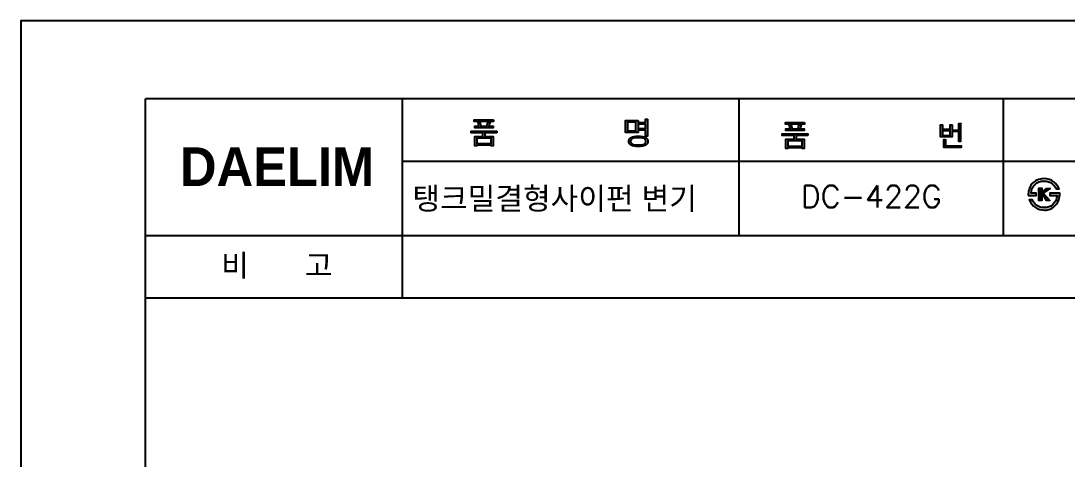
# Model space of a CAD drawing. Extents: x 63725 to 66151, y 58153 to 61583.
# Drawn here: x 63725 to 65331, y 60911 to 61583 of the extents above; entities that cross this region are included whole.
import ezdxf
from ezdxf.lldxf.tags import DXFTag

# ---------------------------------------------------------------- set-up
doc = ezdxf.new("R2010")
doc.units = 0
doc.header["$MEASUREMENT"] = 0
for name, color, linetype in [('Dim', 4, 'CONTINUOUS'), ('LINE', 7, 'CONTINUOUS'), ('LINE @ 1 VP1', 7, 'CONTINUOUS'), ('LINE @ 1 VPModel', 7, 'CONTINUOUS'), ('YA', 7, 'CONTINUOUS')]:
    doc.layers.add(name, color=color, linetype=linetype)
doc.styles.add('h', font='', dxfattribs={"height": 30})
doc.styles.get("Standard").update_dxf_attribs({"font": 'txt.shx', "bigfont": 'ghs.shx'})
doc.styles.add('스타일1', font='txt.shx', dxfattribs={"bigfont": 'ghs.shx'})
doc.styles.get('h').set_extended_font_data('Haansoft Batang')
tags = doc.linetypes.add('Amconstr', pattern=[9999, 9999, 0]).pattern_tags.tags
tags[6:7] = [DXFTag(74, 4), DXFTag(75, 0), DXFTag(340, '0'), DXFTag(46, 1.0), DXFTag(50, 0.0), DXFTag(44, 0.0), DXFTag(45, 0.0)]
tags[4:5] = [DXFTag(74, 4), DXFTag(75, 0), DXFTag(340, '0'), DXFTag(46, 1.0), DXFTag(50, 0.0), DXFTag(44, 0.0), DXFTag(45, 0.0)]

# ---------------------------------------------------------------- blocks, each defined once
blk = doc.blocks.new('*U29')
at = {"layer": 'LINE @ 1 VP1', "linetype": 'Amconstr'}
h = blk.add_hatch(color=256, dxfattribs=at)
h.dxf.hatch_style = 1
h.paths.add_polyline_path([(64905.9, 61417.4), (64899.3, 61417.4), (64899.3, 61415), (64927.6, 61415), (64927.6, 61417.4), (64921, 61417.4), (64922.2, 61421.8), (64922.3, 61422.2), (64922.9, 61422.9), (64923, 61423), (64923, 61423), (64923, 61423.1), (64923, 61423.1), (64923, 61423.1), (64923, 61423.1), (64923, 61423.2), (64923, 61423.2), (64923, 61423.2), (64923, 61423.2), (64923, 61423.2), (64922.9, 61423.3), (64922.7, 61423.3), (64922, 61423.5), (64919.5, 61423.9), (64918.1, 61417.4), (64908.9, 61417.4), (64907.7, 61422.3), (64907.8, 61422.8), (64908, 61423.1), (64908, 61423.2), (64908, 61423.3), (64908, 61423.3), (64908, 61423.3), (64908, 61423.4), (64908, 61423.4), (64908, 61423.4), (64908, 61423.4), (64908, 61423.5), (64908, 61423.5), (64907.9, 61423.5), (64907.9, 61423.5), (64907.8, 61423.5), (64907.5, 61423.6), (64906.6, 61423.6), (64904.5, 61423.6)])
h.paths.add_polyline_path([(64894, 61410), (64894, 61407.5), (64911.9, 61407.5), (64911.9, 61402), (64899.3, 61402), (64899.3, 61387.2), (64902.5, 61387.2), (64902.5, 61388.5), (64924.5, 61388.5), (64924.5, 61387.2), (64927.7, 61387.2), (64927.7, 61402), (64915.1, 61402), (64915.1, 61407.5), (64933, 61407.5), (64933, 61410)])
h.paths.add_polyline_path([(64924.5, 61399.4), (64924.5, 61391.1), (64902.5, 61391.1), (64902.5, 61399.4)], flags=16)
at = {"layer": 'LINE @ 1 VPModel', "linetype": 'Amconstr'}
h = blk.add_hatch(color=256, dxfattribs=at)
h.dxf.hatch_style = 1
h.paths.add_polyline_path([(64905.9, 61417.4), (64899.3, 61417.4), (64899.3, 61415), (64927.6, 61415), (64927.6, 61417.4), (64921, 61417.4), (64922.2, 61421.8), (64922.3, 61422.2), (64922.9, 61422.9), (64923, 61423), (64923, 61423), (64923, 61423.1), (64923, 61423.1), (64923, 61423.1), (64923, 61423.1), (64923, 61423.2), (64923, 61423.2), (64923, 61423.2), (64923, 61423.2), (64923, 61423.2), (64922.9, 61423.3), (64922.7, 61423.3), (64922, 61423.5), (64919.5, 61423.9), (64918.1, 61417.4), (64908.9, 61417.4), (64907.7, 61422.3), (64907.8, 61422.8), (64908, 61423.1), (64908, 61423.2), (64908, 61423.3), (64908, 61423.3), (64908, 61423.3), (64908, 61423.4), (64908, 61423.4), (64908, 61423.4), (64908, 61423.4), (64908, 61423.5), (64908, 61423.5), (64907.9, 61423.5), (64907.9, 61423.5), (64907.8, 61423.5), (64907.5, 61423.6), (64906.6, 61423.6), (64904.5, 61423.6)])
h.paths.add_polyline_path([(64894, 61410), (64894, 61407.5), (64911.9, 61407.5), (64911.9, 61402), (64899.3, 61402), (64899.3, 61387.2), (64902.5, 61387.2), (64902.5, 61388.5), (64924.5, 61388.5), (64924.5, 61387.2), (64927.7, 61387.2), (64927.7, 61402), (64915.1, 61402), (64915.1, 61407.5), (64933, 61407.5), (64933, 61410)])
h.paths.add_polyline_path([(64924.5, 61399.4), (64924.5, 61391.1), (64902.5, 61391.1), (64902.5, 61399.4)], flags=16)
blk = doc.blocks.new('*U30')
at = {"layer": 'LINE @ 1 VP1', "linetype": 'Amconstr'}
h = blk.add_hatch(color=256, dxfattribs=at)
h.dxf.hatch_style = 1
h.paths.add_polyline_path([(64928.3, 61427.2), (64898.7, 61427.2), (64898.7, 61424.8), (64928.3, 61424.8)])
at = {"layer": 'LINE @ 1 VPModel', "linetype": 'Amconstr'}
h = blk.add_hatch(color=256, dxfattribs=at)
h.dxf.hatch_style = 1
h.paths.add_polyline_path([(64928.3, 61427.2), (64898.7, 61427.2), (64898.7, 61424.8), (64928.3, 61424.8)])
blk = doc.blocks.new('*U31')
at = {"layer": 'LINE @ 1 VP1', "linetype": 'Amconstr'}
h = blk.add_hatch(color=256, dxfattribs=at)
h.dxf.hatch_style = 1
h.paths.add_polyline_path([(65154.5, 61422.1), (65154.5, 61422.5), (65154.7, 61422.9), (65154.8, 61423), (65154.8, 61423.1), (65154.8, 61423.2), (65154.8, 61423.3), (65154.8, 61423.3), (65154.8, 61423.3), (65154.8, 61423.3), (65154.8, 61423.4), (65154.8, 61423.4), (65154.8, 61423.4), (65154.7, 61423.4), (65154.7, 61423.4), (65154.6, 61423.5), (65154.5, 61423.5), (65154.3, 61423.6), (65153.5, 61423.6), (65151.6, 61423.6), (65151.6, 61417), (65139.7, 61417), (65139.7, 61422.3), (65139.8, 61422.7), (65140, 61423), (65140.1, 61423.2), (65140.1, 61423.2), (65140.1, 61423.3), (65140.2, 61423.3), (65140.2, 61423.4), (65140.2, 61423.4), (65140.2, 61423.4), (65140.2, 61423.4), (65140.1, 61423.4), (65140.1, 61423.5), (65140.1, 61423.5), (65140.1, 61423.5), (65140.1, 61423.5), (65140.1, 61423.5), (65140, 61423.5), (65139.8, 61423.6), (65139.1, 61423.6), (65137, 61423.6), (65137, 61405.2), (65154.5, 61405.2), (65154.5, 61413.3), (65164.8, 61413.3), (65164.8, 61398.1), (65167.6, 61398.1), (65167.6, 61424.4), (65167.7, 61424.8), (65167.9, 61425.1), (65167.9, 61425.3), (65168, 61425.5), (65168, 61425.5), (65168, 61425.6), (65168, 61425.6), (65168, 61425.6), (65168, 61425.6), (65168, 61425.7), (65167.9, 61425.7), (65167.9, 61425.7), (65167.9, 61425.8), (65167.9, 61425.8), (65167.8, 61425.8), (65167.7, 61425.8), (65167.5, 61425.9), (65167.1, 61425.9), (65164.8, 61425.9), (65164.8, 61415.6), (65154.5, 61415.6)])
h.paths.add_polyline_path([(65151.6, 61414.7), (65151.6, 61407.4), (65139.7, 61407.4), (65139.7, 61414.7)], flags=16)
h.paths.add_polyline_path([(65144.8, 61400.6), (65144.7, 61400.4), (65144.5, 61400.1), (65144.5, 61399.8), (65144.5, 61391.5), (65168.5, 61391.5), (65168.5, 61389.2), (65141.7, 61389.2), (65141.7, 61401), (65143.8, 61401), (65144.5, 61401), (65144.6, 61400.9), (65144.8, 61400.9), (65144.8, 61400.8), (65144.8, 61400.7)])
at = {"layer": 'LINE @ 1 VPModel', "linetype": 'Amconstr'}
h = blk.add_hatch(color=256, dxfattribs=at)
h.dxf.hatch_style = 1
h.paths.add_polyline_path([(65154.5, 61422.1), (65154.5, 61422.5), (65154.7, 61422.9), (65154.8, 61423), (65154.8, 61423.1), (65154.8, 61423.2), (65154.8, 61423.3), (65154.8, 61423.3), (65154.8, 61423.3), (65154.8, 61423.3), (65154.8, 61423.4), (65154.8, 61423.4), (65154.8, 61423.4), (65154.7, 61423.4), (65154.7, 61423.4), (65154.6, 61423.5), (65154.5, 61423.5), (65154.3, 61423.6), (65153.5, 61423.6), (65151.6, 61423.6), (65151.6, 61417), (65139.7, 61417), (65139.7, 61422.3), (65139.8, 61422.7), (65140, 61423), (65140.1, 61423.2), (65140.1, 61423.2), (65140.1, 61423.3), (65140.2, 61423.3), (65140.2, 61423.4), (65140.2, 61423.4), (65140.2, 61423.4), (65140.2, 61423.4), (65140.1, 61423.4), (65140.1, 61423.5), (65140.1, 61423.5), (65140.1, 61423.5), (65140.1, 61423.5), (65140.1, 61423.5), (65140, 61423.5), (65139.8, 61423.6), (65139.1, 61423.6), (65137, 61423.6), (65137, 61405.2), (65154.5, 61405.2), (65154.5, 61413.3), (65164.8, 61413.3), (65164.8, 61398.1), (65167.6, 61398.1), (65167.6, 61424.4), (65167.7, 61424.8), (65167.9, 61425.1), (65167.9, 61425.3), (65168, 61425.5), (65168, 61425.5), (65168, 61425.6), (65168, 61425.6), (65168, 61425.6), (65168, 61425.6), (65168, 61425.7), (65167.9, 61425.7), (65167.9, 61425.7), (65167.9, 61425.8), (65167.9, 61425.8), (65167.8, 61425.8), (65167.7, 61425.8), (65167.5, 61425.9), (65167.1, 61425.9), (65164.8, 61425.9), (65164.8, 61415.6), (65154.5, 61415.6)])
h.paths.add_polyline_path([(65151.6, 61414.7), (65151.6, 61407.4), (65139.7, 61407.4), (65139.7, 61414.7)], flags=16)
h.paths.add_polyline_path([(65144.8, 61400.6), (65144.7, 61400.4), (65144.5, 61400.1), (65144.5, 61399.8), (65144.5, 61391.5), (65168.5, 61391.5), (65168.5, 61389.2), (65141.7, 61389.2), (65141.7, 61401), (65143.8, 61401), (65144.5, 61401), (65144.6, 61400.9), (65144.8, 61400.9), (65144.8, 61400.8), (65144.8, 61400.7)])

msp = doc.modelspace()

# ---------------------------------------------------------------- hatches: boundary and pattern name
at = {"layer": 'LINE'}
h = msp.add_hatch(color=256, dxfattribs=at)
h.dxf.hatch_style = 1
edge = h.paths.add_edge_path()
edge.add_spline(control_points=[(65310.96787, 61336.05138), (65306.74728, 61339.38838), (65301.55849, 61341.08977), (65295.39211, 61341.16497)], knot_values=[4, 4, 4, 4, 5, 5, 5, 5], degree=3, periodic=0)
edge.add_spline(control_points=[(65295.39211, 61341.16497), (65291.40652, 61341.12737), (65287.81573, 61340.35657), (65284.61033, 61338.85258)], knot_values=[3, 3, 3, 3, 4, 4, 4, 4], degree=3, periodic=0)
edge.add_spline(control_points=[(65284.61033, 61338.85258), (65281.63994, 61337.46138), (65279.12075, 61335.48738), (65277.05275, 61332.93059)], knot_values=[2, 2, 2, 2, 3, 3, 3, 3], degree=3, periodic=0)
edge.add_spline(control_points=[(65277.05275, 61332.93059), (65275.05996, 61330.5618), (65273.59356, 61327.8076), (65272.65356, 61324.68681)], knot_values=[1, 1, 1, 1, 2, 2, 2, 2], degree=3, periodic=0)
edge.add_spline(control_points=[(65272.65356, 61324.68681), (65271.75116, 61321.63182), (65271.39397, 61318.45463), (65271.58196, 61315.14583)], knot_values=[0, 0, 0, 0, 1, 1, 1, 1], degree=3, periodic=0)
edge.add_spline(control_points=[(65271.58196, 61315.14583), (65271.58196, 61315.14583), (65271.58196, 61315.14583), (65271.58196, 61315.14583), (65271.58196, 61315.14583), (65283.50114, 61315.14583), (65283.50114, 61315.14583), (65283.50114, 61315.14583), (65283.50114, 61318.68023), (65283.50114, 61318.68023), (65283.50114, 61318.68023), (65275.71858, 61318.68023), (65275.71795, 61318.68023)], knot_values=[11.00004, 11.00004, 11.00004, 11.00004, 12, 12, 12, 13, 13, 13, 14, 14, 14, 14.99996, 14.99996, 14.99996, 14.99996], degree=3, periodic=0)
edge.add_spline(control_points=[(65275.71795, 61318.68023), (65275.71795, 61318.68023), (65275.71795, 61318.68023), (65275.71795, 61318.68023)], knot_values=[11, 11, 11, 11, 11.00004, 11.00004, 11.00004, 11.00004], degree=3, periodic=0)
edge.add_spline(control_points=[(65275.71795, 61318.68023), (65276.01875, 61324.35781), (65278.06795, 61328.9262), (65281.86554, 61332.38539)], knot_values=[10, 10, 10, 10, 11, 11, 11, 11], degree=3, periodic=0)
edge.add_spline(control_points=[(65281.86554, 61332.38539), (65285.55033, 61335.73178), (65290.20332, 61337.40498), (65295.80571, 61337.40498)], knot_values=[9, 9, 9, 9, 10, 10, 10, 10], degree=3, periodic=0)
edge.add_spline(control_points=[(65295.80571, 61337.40498), (65300.4681, 61337.40498), (65304.65109, 61335.95738), (65308.33588, 61333.06219)], knot_values=[8, 8, 8, 8, 9, 9, 9, 9], degree=3, periodic=0)
edge.add_spline(control_points=[(65308.33588, 61333.06219), (65311.26867, 61330.6934), (65313.20506, 61328.099), (65314.14506, 61325.27901)], knot_values=[7, 7, 7, 7, 8, 8, 8, 8], degree=3, periodic=0)
edge.add_spline(control_points=[(65314.14506, 61325.27901), (65314.14506, 61325.27901), (65318.80736, 61325.27901), (65318.80745, 61325.27901)], knot_values=[6.00001, 6.00001, 6.00001, 6.00001, 7, 7, 7, 7], degree=3, periodic=0)
edge.add_spline(control_points=[(65318.80745, 61325.27901), (65317.00266, 61329.7534), (65314.38946, 61333.34419), (65310.96787, 61336.05138)], knot_values=[5, 5, 5, 5, 6, 6, 6, 6], degree=3, periodic=0)
h = msp.add_hatch(color=256, dxfattribs=at)
h.dxf.hatch_style = 1
edge = h.paths.add_edge_path()
edge.add_spline(control_points=[(65318.35625, 61308.56585), (65319.48425, 61311.77124), (65320.01065, 61315.14583), (65319.93545, 61318.68023)], knot_values=[0, 0, 0, 0, 1, 1, 1, 1], degree=3, periodic=0)
edge.add_spline(control_points=[(65319.93545, 61318.68023), (65319.93545, 61318.68023), (65319.93545, 61318.68023), (65319.93545, 61318.68023), (65319.93545, 61318.68023), (65304.55709, 61318.68023), (65304.55709, 61318.68023), (65304.55709, 61318.68023), (65304.55709, 61315.14583), (65304.55709, 61315.14583), (65304.55709, 61315.14583), (65315.72337, 61315.14583), (65315.72426, 61315.14583)], knot_values=[11.00004, 11.00004, 11.00004, 11.00004, 12, 12, 12, 13, 13, 13, 14, 14, 14, 14.99996, 14.99996, 14.99996, 14.99996], degree=3, periodic=0)
edge.add_spline(control_points=[(65315.72426, 61315.14583), (65315.72426, 61315.14583), (65315.72426, 61315.14583), (65315.72426, 61315.14583)], knot_values=[11, 11, 11, 11, 11.00004, 11.00004, 11.00004, 11.00004], degree=3, periodic=0)
edge.add_spline(control_points=[(65315.72426, 61315.14583), (65315.23546, 61309.13925), (65312.90427, 61304.42986), (65308.74008, 61301.00827)], knot_values=[10, 10, 10, 10, 11, 11, 11, 11], degree=3, periodic=0)
edge.add_spline(control_points=[(65308.74008, 61301.00827), (65305.17748, 61298.15067), (65301.17309, 61296.72188), (65296.7457, 61296.72188)], knot_values=[9, 9, 9, 9, 10, 10, 10, 10], degree=3, periodic=0)
edge.add_spline(control_points=[(65296.7457, 61296.72188), (65291.71672, 61296.45868), (65287.39273, 61297.73708), (65283.79254, 61300.55707)], knot_values=[8, 8, 8, 8, 9, 9, 9, 9], degree=3, periodic=0)
edge.add_spline(control_points=[(65283.79254, 61300.55707), (65281.31094, 61302.51226), (65279.17715, 61305.21946), (65277.37235, 61308.67865)], knot_values=[7, 7, 7, 7, 8, 8, 8, 8], degree=3, periodic=0)
edge.add_spline(control_points=[(65277.37235, 61308.67865), (65277.37235, 61308.67865), (65272.93565, 61308.67865), (65272.93556, 61308.67865)], knot_values=[6.00001, 6.00001, 6.00001, 6.00001, 7, 7, 7, 7], degree=3, periodic=0)
edge.add_spline(control_points=[(65272.93556, 61308.67865), (65275.04116, 61303.41466), (65278.24655, 61299.41027), (65282.57054, 61296.66548)], knot_values=[5, 5, 5, 5, 6, 6, 6, 6], degree=3, periodic=0)
edge.add_spline(control_points=[(65282.57054, 61296.66548), (65286.63133, 61294.06168), (65291.34072, 61292.77389), (65296.7175, 61292.81149)], knot_values=[4, 4, 4, 4, 5, 5, 5, 5], degree=3, periodic=0)
edge.add_spline(control_points=[(65296.7175, 61292.81149), (65300.0263, 61292.81149), (65303.13769, 61293.48829), (65306.07048, 61294.84188)], knot_values=[3, 3, 3, 3, 4, 4, 4, 4], degree=3, periodic=0)
edge.add_spline(control_points=[(65306.07048, 61294.84188), (65308.92808, 61296.12968), (65311.42847, 61297.95327), (65313.56226, 61300.33147)], knot_values=[2, 2, 2, 2, 3, 3, 3, 3], degree=3, periodic=0)
edge.add_spline(control_points=[(65313.56226, 61300.33147), (65315.66786, 61302.70026), (65317.26586, 61305.44506), (65318.35625, 61308.56585)], knot_values=[1, 1, 1, 1, 2, 2, 2, 2], degree=3, periodic=0)
h = msp.add_hatch(color=256, dxfattribs=at)
h.dxf.hatch_style = 1
h.paths.add_polyline_path([(65294.34871, 61318.81181), (65305.29028, 61326.25661), (65299.48109, 61326.25661), (65292.26192, 61319.71421), (65292.26192, 61326.4258), (65287.82512, 61326.4258), (65287.82512, 61307.53185), (65292.26192, 61307.53185), (65292.26192, 61314.24344), (65294.34871, 61316.10464), (65299.70669, 61307.53185), (65304.78267, 61307.53185)])
at = {"layer": 'YA'}
h = msp.add_hatch(color=256, dxfattribs=at)
h.paths.add_polyline_path([(64683.8535, 61427.40116), (64683.8535, 61432.25296), (64686.32239, 61432.25296), (64686.69787, 61432.24123), (64686.98591, 61432.20624), (64687.09715, 61432.18013), (64687.18652, 61432.14832), (64687.22301, 61432.13028), (64687.25404, 61432.11084), (64687.2796, 61432.09), (64687.29969, 61432.06775), (64687.30512, 61432.06155), (64687.30991, 61432.05473), (64687.31407, 61432.04729), (64687.3176, 61432.03922), (64687.32277, 61432.02122), (64687.32543, 61432.00073), (64687.32556, 61431.97773), (64687.32318, 61431.95224), (64687.31086, 61431.89371), (64687.25598, 61431.74638), (64687.16079, 61431.55843), (64687.02188, 61431.23597), (64686.97558, 61430.8672), (64686.97558, 61406.53546), (64683.8535, 61406.53546), (64683.8535, 61415.54783), (64673.96304, 61415.54783), (64673.96304, 61418.14075), (64683.8535, 61418.14075), (64683.8535, 61424.80825), (64673.96304, 61424.80825), (64673.96304, 61427.40116)])
h.paths.add_polyline_path([(64664.11889, 61402.57994), (64663.44807, 61402.20044), (64662.86682, 61401.77759), (64662.3751, 61401.31144), (64661.97287, 61400.80206), (64661.66009, 61400.24951), (64661.43673, 61399.65384), (64661.30273, 61399.01511), (64661.25808, 61398.33338), (64661.30273, 61397.67335), (64661.43673, 61397.05506), (64661.66009, 61396.47855), (64661.97287, 61395.94386), (64662.3751, 61395.45103), (64662.86682, 61395.00009), (64663.44807, 61394.59109), (64664.11889, 61394.22407), (64665.76282, 61393.59803), (64667.7875, 61393.15106), (64672.97912, 61392.79366), (64678.11224, 61393.15106), (64680.13427, 61393.59803), (64681.79305, 61394.22407), (64682.47441, 61394.59109), (64683.06491, 61395.00009), (64683.56457, 61395.45103), (64683.97339, 61395.94386), (64684.29135, 61396.47855), (64684.51847, 61397.05506), (64684.65474, 61397.67335), (64684.70016, 61398.33338), (64684.65474, 61399.01511), (64684.51847, 61399.65384), (64684.29135, 61400.24951), (64683.97339, 61400.80206), (64683.56457, 61401.31144), (64683.06491, 61401.77759), (64682.47441, 61402.20044), (64681.79305, 61402.57994), (64680.13427, 61403.20623), (64678.11224, 61403.65378), (64672.97912, 61404.012), (64667.80982, 61403.65378), (64665.77956, 61403.20623)], flags=16)
h.paths.add_polyline_path([(64684.11643, 61404.24351), (64684.97226, 61403.67586), (64685.71411, 61403.05937), (64686.34193, 61402.394), (64686.85569, 61401.67974), (64687.25535, 61400.91656), (64687.54087, 61400.10446), (64687.71221, 61399.2434), (64687.76933, 61398.33338), (64687.71221, 61397.44506), (64687.54087, 61396.60446), (64687.25535, 61395.81158), (64686.85569, 61395.06639), (64686.34193, 61394.36887), (64685.71411, 61393.71901), (64684.97226, 61393.11677), (64684.11643, 61392.56215), (64683.09323, 61392.02094), (64681.96459, 61391.55196), (64679.39093, 61390.83058), (64676.39527, 61390.39787), (64672.97747, 61390.25366), (64669.54013, 61390.39787), (64666.53052, 61390.83058), (64663.94848, 61391.55196), (64662.81776, 61392.02094), (64661.79386, 61392.56215), (64660.94863, 61393.11677), (64660.21623, 61393.71901), (64659.59661, 61394.36887), (64659.08974, 61395.06639), (64658.69557, 61395.81158), (64658.41407, 61396.60446), (64658.2452, 61397.44506), (64658.18891, 61398.33338), (64658.2452, 61399.2434), (64658.41407, 61400.10446), (64658.69557, 61400.91656), (64659.08974, 61401.67974), (64659.59661, 61402.394), (64660.21623, 61403.05937), (64660.94863, 61403.67586), (64661.79386, 61404.24351), (64662.81776, 61404.78424), (64663.94848, 61405.25301), (64666.53052, 61405.97446), (64669.54013, 61406.40756), (64672.97747, 61406.552), (64676.39527, 61406.40756), (64679.39093, 61405.97446), (64681.96459, 61405.25301), (64683.09323, 61404.78424)])
h.paths.add_polyline_path([(64656.28392, 61427.87741), (64656.28392, 61414.75408), (64669.35432, 61414.75408), (64669.35432, 61427.87741)], flags=16)
h.paths.add_polyline_path([(64672.47642, 61430.47033), (64672.47642, 61412.16116), (64653.16183, 61412.16116), (64653.16183, 61430.47033)])
h.paths.add_polyline_path([(64424.96201, 61403.46629), (64424.96201, 61395.21129), (64447.02826, 61395.21129), (64447.02826, 61403.46629)], flags=16)
h.paths.add_polyline_path([(64430.47692, 61427.55826), (64430.49285, 61427.53999), (64430.5059, 61427.5199), (64430.51608, 61427.49799), (64430.52338, 61427.47429), (64430.52779, 61427.44877), (64430.5293, 61427.42147), (64430.52792, 61427.39236), (64430.52364, 61427.36148), (64430.50634, 61427.29435), (64430.47739, 61427.22014), (64430.38432, 61427.05059), (64430.24541, 61426.68017), (64430.20818, 61426.54432), (64430.18815, 61426.41435), (64430.18518, 61426.28996), (64430.19911, 61426.17085), (64431.35666, 61421.45796), (64440.55258, 61421.45796), (64442.0326, 61428.01963), (64444.47999, 61427.55826), (64445.17411, 61427.41956), (64445.38273, 61427.3506), (64445.45229, 61427.31628), (64445.47837, 61427.29917), (64445.49864, 61427.2821), (64445.50821, 61427.264), (64445.5146, 61427.24444), (64445.5178, 61427.22341), (64445.51781, 61427.20092), (64445.51462, 61427.17698), (64445.50823, 61427.15159), (64445.48582, 61427.09648), (64445.45055, 61427.03564), (64445.40237, 61426.9691), (64445.26713, 61426.81908), (64444.94301, 61426.44866), (64444.8587, 61426.30978), (64444.79191, 61426.17106), (64444.74279, 61426.03264), (64444.7115, 61425.89469), (64443.46466, 61421.45796), (64450.11893, 61421.45796), (64450.11893, 61419.07671), (64421.83497, 61419.07671), (64421.83497, 61421.45796), (64428.35033, 61421.45796), (64426.96458, 61427.69717), (64429.13747, 61427.69717), (64430.02672, 61427.66244), (64430.3067, 61427.61903), (64430.40553, 61427.59082), (64430.44466, 61427.57508)])
h.paths.add_polyline_path([(64450.76715, 61431.24754), (64450.76715, 61428.8663), (64421.18839, 61428.8663), (64421.18839, 61431.24754)])
h.paths.add_polyline_path([(64455.48666, 61411.56255), (64437.55618, 61411.56255), (64437.55618, 61406.05921), (64450.15034, 61406.05921), (64450.15034, 61391.32523), (64447.02826, 61391.32523), (64447.02826, 61392.61838), (64424.96201, 61392.61838), (64424.96201, 61391.32523), (64421.83992, 61391.32523), (64421.83992, 61406.05921), (64434.4341, 61406.05921), (64434.4341, 61411.56255), (64416.45566, 61411.56255), (64416.45566, 61414.10254), (64455.48666, 61414.10254)])

# ---------------------------------------------------------------- linework, layer by layer
at = {"layer": 'YA', "color": 7}
for p, q in [((65992.54775, 61463.4133), (63916.54775, 61463.4133)), ((63916.54775, 60393.2281), (63916.54775, 61463.4133)), ((64311.03075, 61157.4133), (64311.03075, 61463.4133)), ((64827.92946, 61253.05848), (64827.92946, 61463.05848)), ((65233.26433, 61253.4133), (65233.26433, 61463.4133)), ((65992.54775, 61367.4133), (64311.03075, 61367.4133)), ((65992.54775, 61253.4133), (63916.54775, 61253.4133)), ((65992.54775, 61157.4133), (63916.54775, 61157.4133)), ((65992.54775, 61157.4133), (63916.54775, 61157.4133))]:
    msp.add_line(p, q, dxfattribs=at)
at = {"layer": 'YA', "color": 0}
msp.add_lwpolyline([(63725.1815, 58152.9346), (66150.6815, 58152.9346), (66150.6815, 61583.2846), (63725.1815, 61583.2846)], close=True, dxfattribs=at)
at = {"layer": 'YA', "color": 7}
for points in [[(64450.76715, 61431.24754), (64450.76715, 61428.8663), (64421.18839, 61428.8663), (64421.18839, 61431.24754), (64450.76715, 61431.24754)], [(64430.47692, 61427.55826), (64430.49285, 61427.53999), (64430.5059, 61427.5199), (64430.51608, 61427.49799), (64430.52338, 61427.47429), (64430.52779, 61427.44877), (64430.5293, 61427.42147), (64430.52792, 61427.39236), (64430.52364, 61427.36148), (64430.50634, 61427.29435), (64430.47739, 61427.22014), (64430.38432, 61427.05059), (64430.24541, 61426.68017), (64430.20818, 61426.54432), (64430.18815, 61426.41435), (64430.18518, 61426.28996), (64430.19911, 61426.17085), (64431.35666, 61421.45796), (64440.55258, 61421.45796), (64442.0326, 61428.01963), (64444.47999, 61427.55826), (64445.17411, 61427.41956), (64445.38273, 61427.3506), (64445.45229, 61427.31628), (64445.47837, 61427.29917), (64445.49864, 61427.2821), (64445.50821, 61427.264), (64445.5146, 61427.24444), (64445.5178, 61427.22341), (64445.51781, 61427.20092), (64445.51462, 61427.17698), (64445.50823, 61427.15159), (64445.48582, 61427.09648), (64445.45055, 61427.03564), (64445.40237, 61426.9691), (64445.26713, 61426.81908), (64444.94301, 61426.44866), (64444.8587, 61426.30978), (64444.79191, 61426.17106), (64444.74279, 61426.03264), (64444.7115, 61425.89469), (64443.46466, 61421.45796), (64450.11893, 61421.45796), (64450.11893, 61419.07671), (64421.83497, 61419.07671), (64421.83497, 61421.45796), (64428.35033, 61421.45796), (64426.96458, 61427.69717), (64429.13747, 61427.69717), (64430.02672, 61427.66244), (64430.3067, 61427.61903), (64430.40553, 61427.59082), (64430.44466, 61427.57508), (64430.47692, 61427.55826)], [(64672.47642, 61430.47033), (64672.47642, 61412.16116), (64653.16183, 61412.16116), (64653.16183, 61430.47033), (64672.47642, 61430.47033)], [(64656.28392, 61427.87741), (64656.28392, 61414.75408), (64669.35432, 61414.75408), (64669.35432, 61427.87741), (64656.28392, 61427.87741)], [(64683.8535, 61427.40116), (64683.8535, 61432.25296), (64686.32239, 61432.25296), (64686.69787, 61432.24123), (64686.98591, 61432.20624), (64687.09715, 61432.18013), (64687.18652, 61432.14832), (64687.22301, 61432.13028), (64687.25404, 61432.11084), (64687.2796, 61432.09), (64687.29969, 61432.06775), (64687.30512, 61432.06155), (64687.30991, 61432.05473), (64687.31407, 61432.04729), (64687.3176, 61432.03922), (64687.32277, 61432.02122), (64687.32543, 61432.00073), (64687.32556, 61431.97773), (64687.32318, 61431.95224), (64687.31086, 61431.89371), (64687.25598, 61431.74638), (64687.16079, 61431.55843), (64687.02188, 61431.23597), (64686.97558, 61430.8672), (64686.97558, 61406.53546), (64683.8535, 61406.53546), (64683.8535, 61415.54783), (64673.96304, 61415.54783), (64673.96304, 61418.14075), (64683.8535, 61418.14075), (64683.8535, 61424.80825), (64673.96304, 61424.80825), (64673.96304, 61427.40116), (64683.8535, 61427.40116)], [(64928.26872, 61427.16985), (64928.26872, 61424.78861), (64898.68996, 61424.78861), (64898.68996, 61427.16985), (64928.26872, 61427.16985)], [(64455.48666, 61411.56255), (64437.55618, 61411.56255), (64437.55618, 61406.05921), (64450.15034, 61406.05921), (64450.15034, 61391.32523), (64447.02826, 61391.32523), (64447.02826, 61392.61838), (64424.96201, 61392.61838), (64424.96201, 61391.32523), (64421.83992, 61391.32523), (64421.83992, 61406.05921), (64434.4341, 61406.05921), (64434.4341, 61411.56255), (64416.45566, 61411.56255), (64416.45566, 61414.10254), (64455.48666, 61414.10254), (64455.48666, 61411.56255)], [(64907.97849, 61423.48057), (64907.99442, 61423.4623), (64908.00747, 61423.44221), (64908.01765, 61423.4203), (64908.02495, 61423.3966), (64908.02935, 61423.37108), (64908.03087, 61423.34378), (64908.02949, 61423.31467), (64908.0252, 61423.28379), (64908.00791, 61423.21666), (64907.97895, 61423.14245), (64907.88588, 61422.9729), (64907.74698, 61422.60248), (64907.70975, 61422.46663), (64907.68972, 61422.33666), (64907.68675, 61422.21228), (64907.70068, 61422.09316), (64908.85823, 61417.38027), (64918.05415, 61417.38027), (64919.53417, 61423.94194), (64921.98156, 61423.48057), (64922.67568, 61423.34187), (64922.8843, 61423.27291), (64922.95386, 61423.23859), (64922.97994, 61423.22148), (64923.00021, 61423.20441), (64923.00978, 61423.18631), (64923.01617, 61423.16675), (64923.01937, 61423.14572), (64923.01938, 61423.12323), (64923.01619, 61423.09929), (64923.0098, 61423.0739), (64922.98739, 61423.01879), (64922.95212, 61422.95795), (64922.90393, 61422.89141), (64922.7687, 61422.74139), (64922.44458, 61422.37097), (64922.36027, 61422.23209), (64922.29348, 61422.09337), (64922.24436, 61421.95495), (64922.21307, 61421.817), (64920.96622, 61417.38027), (64927.62049, 61417.38027), (64927.62049, 61414.99902), (64899.33654, 61414.99902), (64899.33654, 61417.38027), (64905.8519, 61417.38027), (64904.46615, 61423.61948), (64906.63904, 61423.61948), (64907.52828, 61423.58475), (64907.80827, 61423.54134), (64907.9071, 61423.51313), (64907.94622, 61423.49739), (64907.97849, 61423.48057)], [(65140.11627, 61423.4836), (65140.13057, 61423.46699), (65140.14191, 61423.44873), (65140.15029, 61423.42882), (65140.15572, 61423.40726), (65140.15818, 61423.38405), (65140.15769, 61423.3592), (65140.15424, 61423.3327), (65140.14783, 61423.30457), (65140.12613, 61423.24339), (65140.0926, 61423.17567), (65139.99003, 61423.02071), (65139.78263, 61422.72615), (65139.69847, 61422.34743), (65139.69847, 61416.97314), (65151.62528, 61416.97314), (65151.62528, 61423.60834), (65153.48885, 61423.60834), (65154.33346, 61423.55574), (65154.47857, 61423.5263), (65154.59713, 61423.49041), (65154.68905, 61423.44811), (65154.725, 61423.42457), (65154.75427, 61423.39944), (65154.76875, 61423.3825), (65154.78062, 61423.36323), (65154.78988, 61423.34166), (65154.79654, 61423.31777), (65154.80059, 61423.29157), (65154.80203, 61423.26307), (65154.7971, 61423.19918), (65154.78174, 61423.12613), (65154.75596, 61423.04396), (65154.67311, 61422.85239), (65154.50479, 61422.51575), (65154.46271, 61422.13853), (65154.46271, 61415.62657), (65164.80249, 61415.62657), (65164.80249, 61425.87467), (65167.13195, 61425.87467), (65167.46892, 61425.86145), (65167.7222, 61425.82188), (65167.81737, 61425.79226), (65167.85707, 61425.775), (65167.89151, 61425.75611), (65167.92068, 61425.73559), (65167.94459, 61425.71344), (65167.96321, 61425.68967), (65167.97055, 61425.67717), (65167.97656, 61425.66427), (65167.98558, 61425.64735), (65167.99234, 61425.62813), (65167.99685, 61425.60663), (65167.99911, 61425.58283), (65167.99685, 61425.52838), (65167.98558, 61425.46476), (65167.93599, 61425.31006), (65167.85032, 61425.11873), (65167.682, 61424.78208), (65167.63992, 61424.40336), (65167.63992, 61398.14813), (65164.80249, 61398.14813), (65164.80249, 61413.27006), (65154.46271, 61413.27006), (65154.46271, 61405.2387), (65136.95722, 61405.2387), (65136.95722, 61423.60834), (65139.10633, 61423.60834), (65139.80066, 61423.57696), (65140.00581, 61423.53796), (65140.07287, 61423.51269), (65140.09753, 61423.49862), (65140.10764, 61423.49123), (65140.11627, 61423.4836)], [(65139.69847, 61407.40283), (65151.62528, 61407.40283), (65151.62528, 61414.71282), (65139.69847, 61414.71282), (65139.69847, 61407.40283)], [(64424.96201, 61403.46629), (64424.96201, 61395.21129), (64447.02826, 61395.21129), (64447.02826, 61403.46629), (64424.96201, 61403.46629)], [(64684.10503, 61404.24351), (64684.96087, 61403.67586), (64685.70271, 61403.05937), (64686.33054, 61402.394), (64686.8443, 61401.67974), (64687.24396, 61400.91656), (64687.52948, 61400.10446), (64687.70082, 61399.2434), (64687.75794, 61398.33338), (64687.70082, 61397.44506), (64687.52948, 61396.60446), (64687.24396, 61395.81158), (64686.8443, 61395.06639), (64686.33054, 61394.36887), (64685.70271, 61393.71901), (64684.96087, 61393.11677), (64684.10503, 61392.56215), (64683.08184, 61392.02094), (64681.9532, 61391.55196), (64679.37954, 61390.83058), (64676.38388, 61390.39787), (64672.96608, 61390.25366), (64669.52874, 61390.39787), (64666.51913, 61390.83058), (64663.93709, 61391.55196), (64662.80636, 61392.02094), (64661.78247, 61392.56215), (64660.93724, 61393.11677), (64660.20484, 61393.71901), (64659.58522, 61394.36887), (64659.07835, 61395.06639), (64658.68418, 61395.81158), (64658.40268, 61396.60446), (64658.2338, 61397.44506), (64658.17752, 61398.33338), (64658.2338, 61399.2434), (64658.40268, 61400.10446), (64658.68418, 61400.91656), (64659.07835, 61401.67974), (64659.58522, 61402.394), (64660.20484, 61403.05937), (64660.93724, 61403.67586), (64661.78247, 61404.24351), (64662.80636, 61404.78424), (64663.93709, 61405.25301), (64666.51913, 61405.97446), (64669.52874, 61406.40756), (64672.96608, 61406.552), (64676.38388, 61406.40756), (64679.37954, 61405.97446), (64681.9532, 61405.25301), (64683.08184, 61404.78424), (64684.10503, 61404.24351)], [(64663.97994, 61402.57994), (64663.30913, 61402.20044), (64662.72788, 61401.77759), (64662.23616, 61401.31144), (64661.83393, 61400.80206), (64661.52115, 61400.24951), (64661.29778, 61399.65384), (64661.16379, 61399.01511), (64661.11914, 61398.33338), (64661.16379, 61397.67335), (64661.29778, 61397.05506), (64661.52115, 61396.47855), (64661.83393, 61395.94386), (64662.23616, 61395.45103), (64662.72788, 61395.00009), (64663.30913, 61394.59109), (64663.97994, 61394.22407), (64665.62388, 61393.59803), (64667.64856, 61393.15106), (64672.84018, 61392.79366), (64677.9733, 61393.15106), (64679.99532, 61393.59803), (64681.65411, 61394.22407), (64682.33547, 61394.59109), (64682.92597, 61395.00009), (64683.42563, 61395.45103), (64683.83444, 61395.94386), (64684.15241, 61396.47855), (64684.37953, 61397.05506), (64684.5158, 61397.67335), (64684.56122, 61398.33338), (64684.5158, 61399.01511), (64684.37953, 61399.65384), (64684.15241, 61400.24951), (64683.83444, 61400.80206), (64683.42563, 61401.31144), (64682.92597, 61401.77759), (64682.33547, 61402.20044), (64681.65411, 61402.57994), (64679.99532, 61403.20623), (64677.9733, 61403.65378), (64672.84018, 61404.012), (64667.67088, 61403.65378), (64665.64062, 61403.20623), (64663.97994, 61402.57994)], [(64932.98823, 61407.48486), (64915.05775, 61407.48486), (64915.05775, 61401.98152), (64927.65191, 61401.98152), (64927.65191, 61387.24754), (64924.52983, 61387.24754), (64924.52983, 61388.54069), (64902.46358, 61388.54069), (64902.46358, 61387.24754), (64899.34149, 61387.24754), (64899.34149, 61401.98152), (64911.93567, 61401.98152), (64911.93567, 61407.48486), (64893.95723, 61407.48486), (64893.95723, 61410.02485), (64932.98823, 61410.02485), (64932.98823, 61407.48486)], [(64902.46358, 61399.3886), (64902.46358, 61391.1336), (64924.52983, 61391.1336), (64924.52983, 61399.3886), (64902.46358, 61399.3886)], [(65144.80429, 61400.84467), (65144.81267, 61400.8317), (65144.81599, 61400.82437), (65144.82089, 61400.80801), (65144.82346, 61400.78939), (65144.82371, 61400.76849), (65144.82163, 61400.74532), (65144.8105, 61400.69212), (65144.76034, 61400.55823), (65144.67298, 61400.38742), (65144.54975, 61400.09285), (65144.50767, 61399.75621), (65144.50767, 61391.48438), (65168.49055, 61391.48438), (65168.49055, 61389.17597), (65141.71833, 61389.17597), (65141.71833, 61401.01712), (65143.78929, 61401.01712), (65144.46333, 61400.97542), (65144.57901, 61400.95196), (65144.67355, 61400.92328), (65144.74695, 61400.8894), (65144.77573, 61400.8705), (65144.79923, 61400.8503)]]:
    msp.add_lwpolyline(points, dxfattribs=at)
msp.add_lwpolyline([(65292.26192, 61319.71421), (65299.48109, 61326.25661), (65305.29028, 61326.25661), (65294.34871, 61318.81181), (65304.78267, 61307.53185), (65299.70669, 61307.53185), (65294.34871, 61316.10464), (65292.26192, 61314.24344), (65292.26192, 61307.53185), (65287.82512, 61307.53185), (65287.82512, 61326.4258), (65292.26192, 61326.4258), (65292.26192, 61319.71421)], close=True, dxfattribs=at)
for points in [[(65271.58196, 61315.14583), (65271.39397, 61318.45463), (65271.75116, 61321.63182), (65272.65356, 61324.68681), (65273.59356, 61327.8076), (65275.05996, 61330.5618), (65277.05275, 61332.93059), (65279.12075, 61335.48738), (65281.63994, 61337.46138), (65284.61033, 61338.85258), (65287.81573, 61340.35657), (65291.40652, 61341.12737), (65295.39211, 61341.16497), (65301.55849, 61341.08977), (65306.74728, 61339.38838), (65310.96787, 61336.05138), (65314.38946, 61333.34419), (65317.00266, 61329.7534), (65318.80745, 61325.27901), (65318.80745, 61325.27901), (65314.14506, 61325.27901), (65314.14506, 61325.27901), (65313.20506, 61328.099), (65311.26867, 61330.6934), (65308.33588, 61333.06219), (65304.65109, 61335.95738), (65300.4681, 61337.40498), (65295.80571, 61337.40498), (65290.20332, 61337.40498), (65285.55033, 61335.73178), (65281.86554, 61332.38539), (65278.06795, 61328.9262), (65276.01875, 61324.35781), (65275.71795, 61318.68023), (65275.71795, 61318.68023), (65283.50114, 61318.68023), (65283.50114, 61318.68023), (65283.50114, 61318.68023), (65283.50114, 61315.14583), (65283.50114, 61315.14583), (65283.50114, 61315.14583), (65271.58196, 61315.14583), (65271.58196, 61315.14583), (65271.58196, 61315.14583), (65271.58196, 61315.14583), (65271.58196, 61315.14583)], [(65319.93545, 61318.68023), (65320.01065, 61315.14583), (65319.48425, 61311.77124), (65318.35625, 61308.56585), (65317.26586, 61305.44506), (65315.66786, 61302.70026), (65313.56226, 61300.33147), (65311.42847, 61297.95327), (65308.92808, 61296.12968), (65306.07048, 61294.84188), (65303.13769, 61293.48829), (65300.0263, 61292.81149), (65296.7175, 61292.81149), (65291.34072, 61292.77389), (65286.63133, 61294.06168), (65282.57054, 61296.66548), (65278.24655, 61299.41027), (65275.04116, 61303.41466), (65272.93556, 61308.67865), (65272.93556, 61308.67865), (65277.37235, 61308.67865), (65277.37235, 61308.67865), (65279.17715, 61305.21946), (65281.31094, 61302.51226), (65283.79254, 61300.55707), (65287.39273, 61297.73708), (65291.71672, 61296.45868), (65296.7457, 61296.72188), (65301.17309, 61296.72188), (65305.17748, 61298.15067), (65308.74008, 61301.00827), (65312.90427, 61304.42986), (65315.23546, 61309.13925), (65315.72426, 61315.14583), (65315.72426, 61315.14583), (65304.55709, 61315.14583), (65304.55709, 61315.14583), (65304.55709, 61315.14583), (65304.55709, 61318.68023), (65304.55709, 61318.68023), (65304.55709, 61318.68023), (65319.93545, 61318.68023), (65319.93545, 61318.68023), (65319.93545, 61318.68023), (65319.93545, 61318.68023), (65319.93545, 61318.68023)]]:
    msp.add_open_spline(points, degree=3, knots=[0, 0, 0, 0, 1, 1, 1, 2, 2, 2, 3, 3, 3, 4, 4, 4, 5, 5, 5, 6, 6, 6, 7, 7, 7, 8, 8, 8, 9, 9, 9, 10, 10, 10, 11, 11, 11, 12, 12, 12, 13, 13, 13, 14, 14, 14, 15, 15, 15, 15], dxfattribs=at)

# ---------------------------------------------------------------- block references
at = {"layer": 'LINE', "color": 0}
for name in ['*U30', '*U29', '*U31']:
    msp.add_blockref(name, (0, 0), dxfattribs=at)

# ---------------------------------------------------------------- texts
at = {"layer": 'Dim', "color": 0, "insert": (64313.87603, 61327.59044), "char_height": 33.818718, "width": 639, "attachment_point": 1, "style": '스타일1'}
msp.add_mtext('{\\fGulim|b0|i0|c129|p50; 탱크밀결형사이펀 변기}', dxfattribs=at)
at = {"layer": 'Dim', "color": 0, "insert": (64032.54567, 61224.85281), "char_height": 33.818718, "attachment_point": 1, "style": '스타일1'}
msp.add_mtext('{\\fGulim|b0|i0|c129|p50;비       고}', dxfattribs=at)
at = {"layer": 'YA', "color": 7}
msp.add_text('DC-422G', height=33.818718, dxfattribs=at).set_placement((64922.56182, 61296.94496))
at = {"layer": 'YA', "color": 7, "insert": (63969.33739, 61389.22899), "char_height": 59.4371851, "width": 290.8713775, "attachment_point": 1, "style": 'h'}
msp.add_mtext('{\\fHYGraphic-Medium|b1|i0|c129|p18;DAELIM}', dxfattribs=at)

doc.saveas('drawing.dxf')
